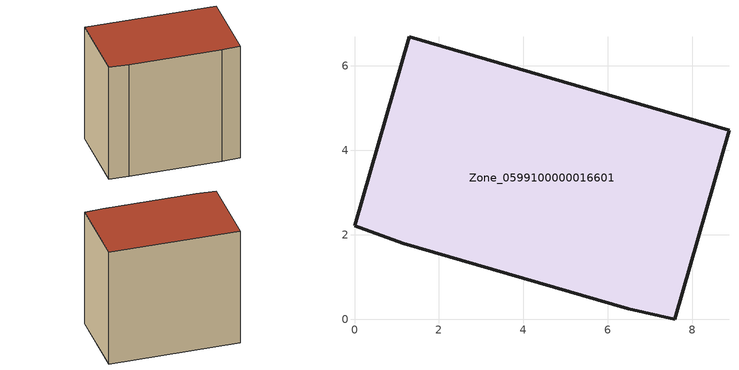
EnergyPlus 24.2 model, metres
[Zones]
Zone_0599100000016601
 floor ground (C_G): 6.49,0.24 1.14,1.79 0,2.21 1.3,6.68 8.87,4.47 7.58,0 z0
 wall outside (C_F): 1.14,1.79 6.49,0.24 7.58,0 8.87,4.47 1.3,6.68 0,2.21 1.14,1.79 z0:7.47
 roof outside (C_R): 8.87,4.47 1.3,6.68 0,2.21 1.14,1.79 6.49,0.24 7.58,0 z7.47
[BUILDING]
Pand.0599100000016601: North Axis=0; Terrain=City; Loads Convergence Tolerance Value=0.04; Temperature Convergence Tolerance Value=0.4; Solar Distribution=FullExterior; Maximum Number of Warmup Days=25; Minimum Number of Warmup Days=1
[Site:Location]
Rotterdam.The.Hague.AP_ZH_NLD Design_Conditions: Latitude=51.96; Longitude=4.45; Time Zone=1; Elevation=-4.5
[SITE:GROUNDTEMPERATURE:BUILDINGSURFACE]
18, 18, 18, 18, 18, 18, 18, 18, 18, 18, 18, 18
[MATERIAL] Thermal Absorptance=0.9; Solar Absorptance=0.7; Visible Absorptance=0.7
Name | Roughness | Thickness | Conductivity | Density | Specific Heat
G.TI.1946 | MediumSmooth | 0.15 | 1 | 540 | 1210
F.TI.1946 | Rough | 0.3 | 0.857143 | 1920 | 840
R.TI.1946 | MediumRough | 0.2 | 0.1 | 1500 | 1000
[CONSTRUCTION]
C_G: G.TI.1946
C_F: F.TI.1946
C_R: R.TI.1946
[ZONE]
Zone_0599100000016601: Type=1; Multiplier=1; Ceiling Height=Autocalculate; Volume=Autocalculate; Floor Area=autocalculate; Part of Total Floor Area=Yes
[ZONEINFILTRATION:DESIGNFLOWRATE]
Infil_Zone_0599100000016601: Zone or ZoneList or Space or SpaceList=Zone_0599100000016601; Schedule=AlwaysOn; Design Flow Rate Calculation Method=Flow/Area; Flow Rate per Floor Area=0.003; Constant Term Coefficient=1; Temperature Term Coefficient=0; Velocity Term Coefficient=0; Velocity Squared Term Coefficient=0
[HVACTEMPLATE:ZONE:IDEALLOADSAIRSYSTEM]
Zone_0599100000016601: Maximum Heating Supply Air Temperature=50; Minimum Cooling Supply Air Temperature=13; Maximum Heating Supply Air Humidity Ratio=0.0156; Minimum Cooling Supply Air Humidity Ratio=0.0077; Heating Limit=NoLimit; Cooling Limit=NoLimit; Dehumidification Control Type=ConstantSensibleHeatRatio; Cooling Sensible Heat Ratio=0.7; Dehumidification Setpoint=60; Humidification Control Type=None; Humidification Setpoint=30; Outdoor Air Method=None; Outdoor Air Flow Rate per Person=0.00944; Outdoor Air Flow Rate per Zone Floor Area=0; Outdoor Air Flow Rate per Zone=0; Demand Controlled Ventilation Type=None; Outdoor Air Economizer Type=NoEconomizer; Heat Recovery Type=None; Sensible Heat Recovery Effectiveness=0.7; Latent Heat Recovery Effectiveness=0.65
[ZONECONTROL:THERMOSTAT]
ThermostatControl_Zone_0599100000016601: Zone or ZoneList=Zone_0599100000016601; Control Type Schedule=DualSetpointControlType; Control 1=Thermostat_Zone_0599100000016601; Temperature Difference Between Cutout And Setpoint=0
[THERMOSTATSETPOINT:DUALSETPOINT]
Thermostat_Zone_0599100000016601: Heating Setpoint Temperature Schedule=HeatingSetpoint_Zone_0599100000016601; Cooling Setpoint Temperature Schedule=CoolingSetpoint_Zone_0599100000016601
[SCHEDULE:COMPACT]
HeatingSetpoint_Zone_0599100000016601: Through: 12/31, For: AllDays, Until: 24:00, 21
CoolingSetpoint_Zone_0599100000016601: Through: 12/31, For: AllDays, Until: 24:00, 24
DualSetpointControlType: Through: 12/31, For: AllDays, Until: 24:00, 4
AlwaysOn: Through: 12/31, For: AllDays, Until: 24:00, 1
